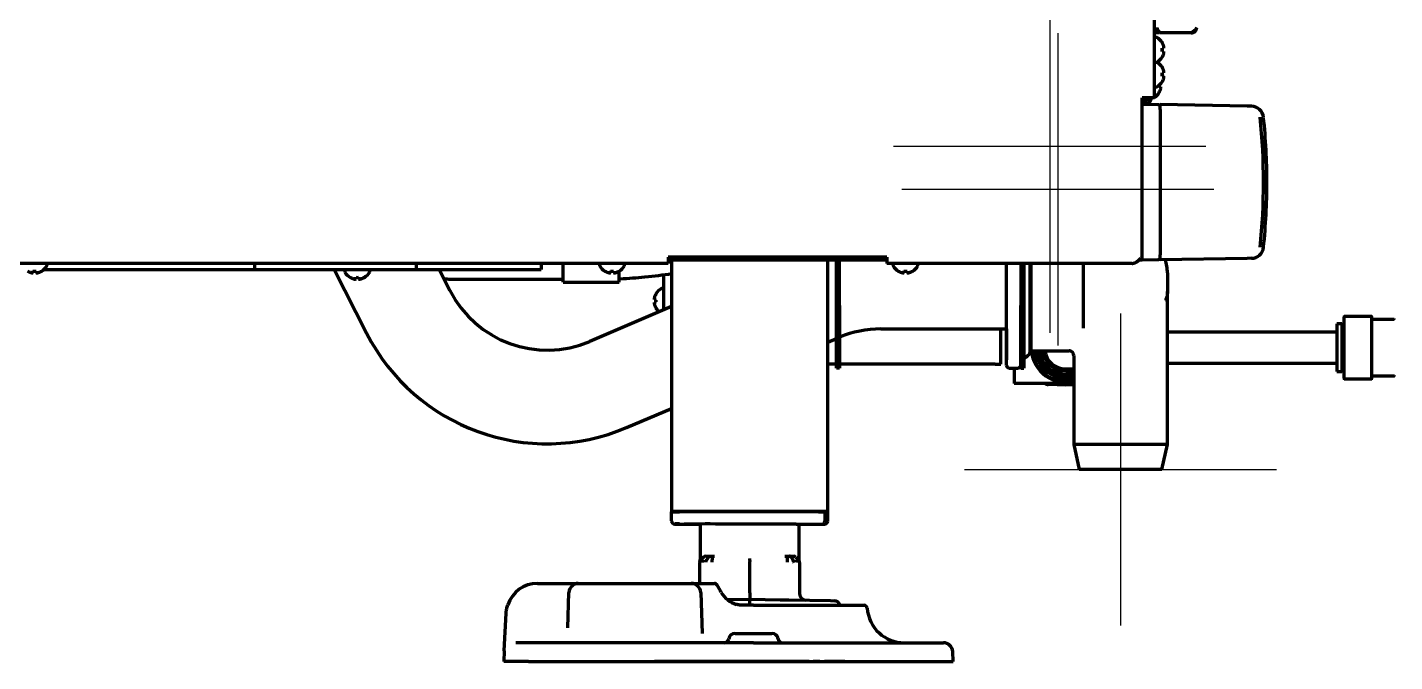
# Model space of a CAD drawing. Header units: inches. Extents: x -2983 to 7024, y 422 to 5529.
# Drawn here: x 1603.9 to 2041.9, y 2093.3 to 2296.5 of the extents above; entities that cross this region are included whole.
import ezdxf

# ---------------------------------------------------------------- set-up
doc = ezdxf.new("R2010")
doc.units = ezdxf.units.IN
doc.layers.add('GEOM', color=7, linetype='Continuous')

# ---------------------------------------------------------------- blocks, each defined once
blk = doc.blocks.new('A$C0B5A562A')
at = {"color": 6}
for p, q in [((0, 50), (0, -50)), ((-50, 0), (50, 0))]:
    blk.add_line(p, q, dxfattribs=at)
blk = doc.blocks.new('A$C29D5572B')
at = {"color": 1}
for p, q in [((0, 50), (0, -50)), ((-50, 0), (50, 0))]:
    blk.add_line(p, q, dxfattribs=at)
blk = doc.blocks.new('A$C0F8E2EAE')
blk.add_blockref('A$C29D5572B', (0, 0))
blk = doc.blocks.new('A$C76516A4E')
at = {"color": 3}
for p, q in [((0, 50), (0, -50)), ((-50, 0), (50, 0))]:
    blk.add_line(p, q, dxfattribs=at)

msp = doc.modelspace()

# ---------------------------------------------------------------- linework, layer by layer
at = {"linetype": 'Continuous', "lineweight": 70}
for p, q in [((1965, 2273.89), (1965, 3925.39)), ((1965.5, 2295.49), (1965.64, 2295.49)), ((1965.5, 2295.49), (1965.5, 2294.69)), ((1965.6, 2293.29), (1965.4, 2293.29)), ((1966.5, 2294.69), (1965.5, 2294.69)), ((1976.7, 2294.69), (1966.8, 2294.69)), ((1967.45, 2291.59), (1967.48, 2291.59)), ((1967.48, 2286.99), (1967.45, 2286.99)), ((1965.4, 2285.29), (1965.6, 2285.29)), ((1965.8, 2285.34), (1965.79, 2285.34)), ((1967.45, 2283.69), (1967.48, 2283.69)), ((1967.48, 2279.09), (1967.45, 2279.09)), ((1961, 2222.89), (1961, 2273.89)), ((1963, 2273.89), (1961, 2273.89)), ((1961.39, 2273.89), (1961.39, 2272.89)), ((1962.2, 2272.91), (1962.2, 2273.89)), ((1965, 2273.89), (1963, 2273.89)), ((1965.4, 2277.39), (1965.6, 2277.39)), ((1966.48, 2275.59), (1966.45, 2275.59)), ((1961.5, 2271.89), (1961, 2271.89)), ((1966.26, 2271.68), (1961, 2271.77)), ((1961.5, 2272.89), (1962, 2272.89)), ((1961.5, 2271.89), (1961.5, 2272.89)), ((1961.5, 2271.89), (1962, 2271.89)), ((1962, 2271.89), (1962, 2272.89)), ((1966.75, 2271.39), (1966.7, 2271.39)), ((1966.75, 2270.17), (1966.75, 2271.77)), ((1994.66, 2271.28), (1966.75, 2271.77)), ((1966.75, 2270.17), (1966.75, 2223.62)), ((1996.01, 2271.26), (1994.66, 2271.28)), ((1809.2, 2220.89), (1230, 2220.89)), ((1676.66, 2220.89), (1676.66, 2218.89)), ((1728.5, 2220.89), (1728.5, 2218.89)), ((1768.5, 2220.89), (1768.5, 2218.89)), ((1775.5, 2216.89), (1775.5, 2220.89)), ((1879.2, 2222.89), (1809.2, 2222.89)), ((1809.2, 2222.89), (1809.2, 2220.89)), ((1879.2, 2221.89), (1809.2, 2221.89)), ((1810.3, 2221.89), (1810.3, 2141.39)), ((1860.3, 2141.39), (1860.3, 2221.89)), ((1863.11, 2207.39), (1863.11, 2221.89)), ((1864.11, 2207.39), (1864.11, 2221.89)), ((1879.2, 2222.89), (1879.2, 2220.89)), ((1957.8, 2220.89), (1879.2, 2220.89)), ((1917.61, 2188.14), (1917.61, 2220.89)), ((1922.11, 2220.89), (1922.11, 2207.39)), ((1923.11, 2220.89), (1923.11, 2207.39)), ((1925.11, 2192.42), (1925.11, 2220.89)), ((1925.36, 2220.89), (1925.36, 2192.64)), ((1942.11, 2220.89), (1942.11, 2200.12)), ((1961, 2221.89), (1959.89, 2221.89)), ((1961, 2221.89), (1961, 2222.88)), ((1961, 2222.02), (1961, 2222.72)), ((1961, 2222.02), (1966.26, 2222.11)), ((1966.7, 2222.39), (1966.75, 2222.39)), ((1966.75, 2222.02), (1966.75, 2223.62)), ((1994.66, 2222.5), (1966.75, 2222.02)), ((1996.01, 2222.53), (1994.66, 2222.5)), ((1603.9, 2218.41), (1603.9, 2218.45)), ((1608.5, 2218.45), (1608.5, 2218.41)), ((1609.15, 2218.89), (1668.66, 2218.89)), ((1610.2, 2220.29), (1610.2, 2220.49)), ((1668.66, 2218.89), (1676.66, 2218.89)), ((1676.66, 2218.89), (1679.66, 2218.89)), ((1679.66, 2218.89), (1725.5, 2218.89)), ((1702.15, 2218.89), (1712.55, 2198.55)), ((1705.58, 2218.49), (1705.58, 2218.29)), ((1707.28, 2216.41), (1707.28, 2216.45)), ((1711.88, 2216.45), (1711.88, 2216.41)), ((1713.58, 2218.29), (1713.58, 2218.49)), ((1725.5, 2218.89), (1728.5, 2218.89)), ((1728.5, 2218.89), (1736.5, 2218.89)), ((1739.26, 2212.2), (1735.85, 2218.89)), ((1736.5, 2218.89), (1765.5, 2218.89)), ((1765.5, 2218.89), (1768.5, 2218.89)), ((1775.5, 2214.89), (1775.5, 2216.89)), ((1787.2, 2220.49), (1787.2, 2220.29)), ((1788.9, 2218.41), (1788.9, 2218.45)), ((1793.5, 2216.89), (1793.5, 2218.45)), ((1793.5, 2218.45), (1793.5, 2218.41)), ((1793.5, 2214.89), (1793.5, 2216.89)), ((1795.2, 2220.29), (1795.2, 2220.49)), ((1807.75, 2205.96), (1807.75, 2217.35)), ((1881.2, 2220.49), (1881.2, 2220.29)), ((1882.9, 2218.41), (1882.9, 2218.45)), ((1887.5, 2218.45), (1887.5, 2218.41)), ((1889.2, 2220.29), (1889.2, 2220.49)), ((1969.11, 2217.89), (1969.11, 2211.89)), ((1739.5, 2215.89), (1775.5, 2215.89)), ((1775.5, 2214.89), (1793.5, 2214.89)), ((1807.35, 2212.84), (1807.15, 2212.84)), ((1805.27, 2211.14), (1805.31, 2211.14)), ((1969.11, 2162.89), (1969.11, 2211.87)), ((1810.3, 2207.05), (1784.12, 2195.92)), ((1805.31, 2206.54), (1805.27, 2206.54)), ((1863.11, 2187.39), (1863.11, 2207.39)), ((1864.11, 2207.39), (1864.11, 2187.39)), ((1922.11, 2187.39), (1922.11, 2207.39)), ((1923.11, 2207.39), (1923.11, 2187.39)), ((2025.65, 2203.69), (2025.65, 2184.09)), ((2034.45, 2203.89), (2025.85, 2203.89)), ((2034.65, 2184.09), (2034.65, 2203.69)), ((1877.29, 2199.89), (1917.61, 2199.89)), ((1915.75, 2188.59), (1915.75, 2199.89)), ((1917.55, 2199.89), (1917.55, 2197.44)), ((2023.35, 2198.89), (1969.11, 2198.89)), ((2023.35, 2201.49), (2023.35, 2186.3)), ((2024.95, 2201.49), (2023.35, 2201.49)), ((2024.95, 2201.49), (2024.95, 2186.3)), ((2025.45, 2199.72), (2024.95, 2199.72)), ((2025.45, 2185.94), (2025.45, 2201.84)), ((2025.65, 2201.84), (2025.45, 2201.84)), ((2041.75, 2202.89), (2035.15, 2202.89)), ((1860.3, 2195.7), (1863.11, 2196.89)), ((1917.55, 2197.44), (1917.55, 2189.99)), ((1925.11, 2192.58), (1925.36, 2192.64)), ((1925.36, 2192.89), (1937.61, 2192.89)), ((1926.8, 2192.89), (1926.8, 2192.23)), ((1939.11, 2191.39), (1939.11, 2162.89)), ((1863.11, 2188.59), (1860.3, 2188.59)), ((1864.11, 2187.39), (1863.11, 2187.39)), ((1913.95, 2188.59), (1864.11, 2188.59)), ((1913.95, 2188.59), (1915.75, 2188.59)), ((1917.55, 2189.99), (1917.61, 2189.99)), ((1918.36, 2187.39), (1921.36, 2187.39)), ((1920.05, 2187.39), (1920.05, 2182.39)), ((1922.11, 2187.39), (1923.11, 2187.39)), ((1930.23, 2186.28), (1933.12, 2184.62)), ((1936.55, 2187.09), (1939.11, 2187.09)), ((1969.11, 2188.89), (2023.35, 2188.89)), ((2023.35, 2186.3), (2023.35, 2186.29)), ((2023.35, 2186.29), (2024.95, 2186.29)), ((2024.95, 2188.07), (2025.45, 2188.07)), ((2024.95, 2186.3), (2024.95, 2186.29)), ((2025.45, 2185.94), (2025.65, 2185.94)), ((1935.55, 2182.39), (1920.05, 2182.39)), ((1936.55, 2181.89), (1930.96, 2182.09)), ((1934.55, 2182.39), (1934.55, 2182.19)), ((1935.55, 2182.19), (1934.55, 2182.19)), ((1935.55, 2182.39), (1935.55, 2182.19)), ((1937.55, 2182.39), (1935.55, 2182.39)), ((1937.55, 2182.19), (1935.55, 2182.19)), ((1936.55, 2181.89), (1936.55, 2182.19)), ((1939.11, 2181.98), (1936.55, 2181.89)), ((1937.55, 2182.19), (1937.55, 2182.39)), ((1939.11, 2182.39), (1937.55, 2182.39)), ((1938.55, 2182.19), (1937.55, 2182.19)), ((1938.55, 2182.39), (1938.55, 2182.19)), ((2025.85, 2183.89), (2034.45, 2183.89)), ((2035.15, 2184.89), (2041.75, 2184.89)), ((1795.85, 2168.31), (1810.3, 2174.45)), ((1939.11, 2162.89), (1940.86, 2154.89)), ((1969.11, 2162.89), (1939.11, 2162.89)), ((1967.36, 2154.89), (1969.11, 2162.89)), ((1967.36, 2154.89), (1940.86, 2154.89)), ((1812.1, 2141.39), (1810.3, 2141.39)), ((1810.3, 2141.34), (1812.8, 2141.34)), ((1810.3, 2138.49), (1810.3, 2141.34)), ((1810.3, 2138.49), (1810.3, 2138.35)), ((1811.4, 2141.34), (1811.55, 2141.39)), ((1858.5, 2141.39), (1812.1, 2141.39)), ((1857.35, 2141.34), (1812.8, 2141.34)), ((1817.52, 2141.39), (1817.37, 2141.34)), ((1833.07, 2141.39), (1832.92, 2141.34)), ((1847.92, 2141.39), (1847.77, 2141.34)), ((1856.58, 2141.39), (1856.69, 2141.34)), ((1856.58, 2141.39), (1856.69, 2141.34)), ((1857.35, 2141.34), (1859.12, 2141.34)), ((1858.2, 2141.34), (1858.05, 2141.39)), ((1860.3, 2141.39), (1858.5, 2141.39)), ((1859.2, 2141.34), (1859.05, 2141.39)), ((1859.34, 2141.34), (1859.12, 2141.34)), ((1859.34, 2141.34), (1859.34, 2138.34)), ((1859.34, 2141.34), (1859.34, 2138.34)), ((1859.34, 2141.34), (1859.57, 2141.34)), ((1860.3, 2141.34), (1859.57, 2141.34)), ((1860.3, 2138.35), (1860.3, 2141.34)), ((1811.73, 2137.34), (1811.96, 2137.34)), ((1811.73, 2137.34), (1811.96, 2137.34)), ((1811.97, 2137.34), (1819.43, 2137.34)), ((1811.97, 2137.34), (1819.43, 2137.34)), ((1819.43, 2137.43), (1819.43, 2125.65)), ((1850.15, 2137.34), (1858.64, 2137.34)), ((1850.15, 2137.34), (1858.64, 2137.34)), ((1851.18, 2125.65), (1851.18, 2137.34)), ((1858.64, 2137.34), (1858.87, 2137.34)), ((1858.64, 2137.34), (1858.86, 2137.34)), ((1819.3, 2118.39), (1819.3, 2125.15)), ((1820.51, 2126.8), (1819.59, 2125.85)), ((1821.21, 2127.1), (1821.52, 2127.1)), ((1822.06, 2126.82), (1821.41, 2125.88)), ((1821.52, 2127.1), (1822.55, 2127.12)), ((1823.28, 2126.84), (1823.28, 2125.9)), ((1823.29, 2127.13), (1824.05, 2127.15)), ((1835.3, 2115.34), (1835.3, 2125.4)), ((1846.55, 2127.15), (1847.31, 2127.13)), ((1847.32, 2126.84), (1847.32, 2125.9)), ((1848.05, 2127.12), (1849.08, 2127.1)), ((1848.54, 2126.82), (1849.19, 2125.88)), ((1849.08, 2127.1), (1849.39, 2127.1)), ((1849.19, 2125.88), (1849.19, 2125.88)), ((1850.09, 2126.8), (1851.01, 2125.85)), ((1851.3, 2125.15), (1851.3, 2115.03)), ((1767.3, 2118.39), (1772.18, 2118.39)), ((1772.18, 2118.39), (1780.4, 2118.39)), ((1780.4, 2118.39), (1785.89, 2118.39)), ((1785.89, 2118.39), (1811.11, 2118.39)), ((1811.11, 2118.39), (1816.6, 2118.39)), ((1816.6, 2118.39), (1822.6, 2118.39)), ((1822.6, 2118.39), (1824, 2118.39)), ((1825.93, 2115.98), (1824.87, 2117.88)), ((1826.21, 2115.49), (1825.93, 2115.98)), ((1777, 2104.13), (1777.4, 2115.5)), ((1819.6, 2115.5), (1820.06, 2102.38)), ((1828.11, 2113.22), (1835.2, 2113.34)), ((1836.5, 2111.39), (1833.19, 2111.39)), ((1835.2, 2113.34), (1835.3, 2113.34)), ((1835.3, 2113.34), (1835.41, 2113.34)), ((1835.41, 2113.34), (1845.1, 2113.17)), ((1836.5, 2111.39), (1871.92, 2111.39)), ((1845.1, 2113.17), (1847.86, 2113.12)), ((1847.86, 2113.12), (1861.15, 2112.89)), ((1861.15, 2112.89), (1862.32, 2112.87)), ((1756.68, 2096.77), (1757.31, 2108.92)), ((1764.66, 2099.39), (1760.33, 2099.39)), ((1836.5, 2099.39), (1764.66, 2099.39)), ((1830.6, 2102.39), (1842.41, 2102.39)), ((1836.5, 2099.39), (1897.34, 2099.39)), ((1756.68, 2096.77), (1756.5, 2093.39)), ((1900.5, 2093.39), (1900.34, 2096.55)), ((1764.49, 2093.39), (1756.5, 2093.39)), ((1764.49, 2093.39), (1836.5, 2093.39)), ((1854.33, 2093.34), (1804.8, 2093.34)), ((1836.5, 2093.39), (1900.5, 2093.39)), ((1857.78, 2093.34), (1855.68, 2093.34)), ((1865.8, 2093.34), (1859.22, 2093.34))]:
    msp.add_line(p, q, dxfattribs=at)
for centre, radius, start, end in [((1965.4, 2292.89), 0.4, 90, 180), ((1965.6, 2292.89), 0.4, 59.6988, 90), ((1963.38, 2289.09), 4.8, 31.5837, 59.6988), ((1963.38, 2289.49), 4.8, 300.3012, 328.4186), ((1963.7, 2289.29), 3.78, 0.0035, 7.6041), ((1963.7, 2289.29), 3.78, 352.3959, 359.9965), ((1965.4, 2285.69), 0.4, 180, 270), ((1965.4, 2284.99), 0.4, 118.9561, 180), ((1965.6, 2285.69), 0.4, 270, 300.3012), ((1963.38, 2281.19), 4.8, 31.5837, 59.6988), ((1965.4, 2277.79), 0.4, 180, 270), ((1963.38, 2281.59), 4.8, 300.3012, 328.4186), ((1962.7, 2277.89), 3.78, 352.3959, 359.9965), ((1963.7, 2281.39), 3.78, 0.0035, 7.6041), ((1963.7, 2281.39), 3.78, 352.3959, 359.9965), ((1962, 2273.89), 1, 270, 0), ((1962, 2273.89), 2, 270, 0), ((1962.38, 2278.09), 4.8, 303.0822, 328.4186), ((1965.6, 2277.79), 0.4, 270, 300.3012), ((1966.25, 2271.18), 0.5, 0, 89), ((1995.94, 2267.26), 4, 5.987, 89), ((1801.75, 2246.89), 199.25, 0, 5.987), ((1801.75, 2246.89), 199.25, 354.013, 0), ((1995.94, 2226.53), 4, 271, 354.013), ((1609.8, 2220.49), 0.4, 0, 90), ((1787.6, 2220.49), 0.4, 90, 180), ((1794.8, 2220.49), 0.4, 0, 90), ((1881.6, 2220.49), 0.4, 90, 180), ((1888.8, 2220.49), 0.4, 0, 90), ((1966.25, 2222.61), 0.5, 271, 0), ((1955.11, 2217.89), 14, 0, 17.2659), ((1606.2, 2222.19), 3.78, 262.3959, 269.9965), ((1606.2, 2222.19), 3.78, 270.0035, 277.6041), ((1606, 2222.51), 4.8, 301.5837, 329.6988), ((1609.8, 2220.29), 0.4, 329.6988, 0), ((1705.98, 2218.49), 0.4, 90, 180), ((1705.98, 2218.29), 0.4, 180, 210.3012), ((1709.78, 2220.51), 4.8, 210.3012, 238.4186), ((1709.58, 2220.19), 3.78, 262.3959, 269.9965), ((1709.58, 2220.19), 3.78, 270.0035, 277.6041), ((1709.38, 2220.51), 4.8, 301.5837, 329.6988), ((1713.18, 2218.49), 0.4, 0, 90), ((1713.18, 2218.29), 0.4, 329.6988, 0), ((1787.6, 2220.29), 0.4, 180, 210.3012), ((1791.4, 2222.51), 4.8, 210.3012, 238.4186), ((1791.2, 2222.19), 3.78, 262.3959, 269.9965), ((1791.2, 2222.19), 3.78, 270.0035, 277.6041), ((1791, 2222.51), 4.8, 301.5837, 329.6988), ((1794.8, 2220.29), 0.4, 329.6988, 0), ((1881.6, 2220.29), 0.4, 180, 210.3012), ((1885.4, 2222.51), 4.8, 210.3012, 238.4186), ((1885.2, 2222.19), 3.78, 262.3959, 269.9965), ((1885.2, 2222.19), 3.78, 270.0035, 277.6041), ((1885, 2222.51), 4.8, 301.5837, 329.6988), ((1888.8, 2220.29), 0.4, 329.6988, 0), ((1770.43, 2228.13), 35, 207.0721, 293.0255), ((1809.37, 2208.64), 4.8, 120.3012, 148.4186), ((1807.15, 2212.44), 0.4, 90, 120.3012), ((1807.35, 2212.44), 0.4, 0, 90), ((1809.05, 2208.84), 3.78, 172.3959, 179.9965), ((1809.05, 2208.84), 3.78, 180.0035, 187.6041), ((1809.37, 2209.04), 4.8, 211.5837, 230.2983), ((2025.85, 2203.69), 0.2, 90, 180), ((2034.45, 2203.69), 0.2, 0, 90), ((2035.15, 2203.39), 0.5, 180, 270), ((1877.29, 2164.89), 35, 90, 112.1286), ((2041.75, 2202.69), 0.2, 34.8499, 90), ((1770.43, 2228.13), 65, 207.0721, 293.0255), ((1929.42, 2185.15), 8, 126.1436, 142.0487), ((1924.11, 2192.42), 1, 306.1436, 0), ((1936.55, 2193.89), 11.05, 185.1919, 283.3931), ((1936.55, 2193.89), 10.8, 185.3122, 205.4744), ((1936.55, 2193.89), 9.89, 189.6926, 230.3074), ((1936.55, 2193.89), 9.65, 185.9512, 285.3788), ((1936.55, 2193.89), 9.4, 186.1087, 285.8006), ((1936.55, 2193.89), 8.55, 186.7219, 287.4206), ((1936.55, 2193.89), 7.55, 187.6106, 270), ((1936.55, 2193.89), 6.8, 188.4544, 270), ((1937.61, 2191.39), 1.5, 359.9468, 90.6469), ((1918.36, 2188.14), 0.75, 180, 270), ((1921.36, 2188.14), 0.75, 270, 0), ((1936.55, 2193.89), 10.8, 205.4744, 214.5256), ((1936.55, 2193.89), 10.8, 214.5256, 265.4744), ((1936.55, 2193.89), 7.55, 270, 289.8225), ((1931.05, 2184.59), 2.5, 241.3332, 268), ((1936.55, 2193.89), 9.89, 249.6926, 284.9996), ((1936.55, 2193.89), 10.8, 265.4744, 274.5256), ((1936.55, 2193.89), 10.8, 274.5256, 283.7123), ((2025.85, 2184.09), 0.2, 180, 270), ((2034.45, 2184.09), 0.2, 270, 0), ((2035.15, 2184.39), 0.5, 90, 180), ((2041.75, 2185.09), 0.2, 270, 325.1501), ((1820.3, 2125.15), 1, 135.5, 180), ((1817.43, 2126.01), 2, 344.3099, 0.04), ((1821.23, 2126.1), 1, 91, 135.5), ((1850.3, 2125.15), 1, 0, 44.5), ((1767.3, 2108.39), 10, 90, 161.5533), ((1780.4, 2115.39), 3, 90, 178), ((1816.6, 2115.39), 3, 2, 90), ((1824, 2117.39), 1, 29.22, 90), ((1833.19, 2119.39), 8, 209.22, 254.6843), ((1853.3, 2115.03), 2, 180, 269), ((1862.29, 2110.87), 2, 15.1105, 89), ((1871.92, 2110.39), 1, 4.4117, 90), ((1884.88, 2111.39), 12, 184.4117, 270), ((1827.13, 2100.89), 1.5, 270, 351.7868), ((1830.6, 2100.39), 2, 90, 171.7868), ((1842.41, 2100.39), 2, 8.2132, 90), ((1845.87, 2100.89), 1.5, 188.2132, 270), ((1897.34, 2096.39), 3, 3, 90), ((1804.8, 2093.84), 0.5, 244.1573, 270), ((1865.8, 2093.84), 0.5, 270, 295.8427)]:
    msp.add_arc(centre, radius, start, end, dxfattribs=at)
for centre, major_axis, ratio, start_param, end_param in [((1802.17, 2246.89), (0, -197.77), 0.999848, 1.465422, 1.67617), ((1811.3, 2138.35), (1, 0), 0.999995, 3.141593, 4.709304), ((1858.64, 2138.34), (0, 1), 0.707107, 3.141593, 4.712389), ((1858.64, 2138.34), (0, 1), 0.707107, 3.141593, 4.712389), ((1859.3, 2138.35), (1, 0), 0.999995, 4.715474, 6.283185), ((1812.8, 2137.34), (-1.5, 0), 0.003085, 0.00001, 0.785408), ((1812.8, 2137.48), (-1.5, 0), 0.003085, 4.712399, 5.977528), ((1835.3, 2137.34), (-21, 0.06), 0.003085, 3.927, 6.996876), ((1857.8, 2137.34), (1.5, 0), 0.003085, 5.497778, 6.283176), ((1820.89, 2125.16), (0.01, -1), 0.707088, 3.925849, 4.70425), ((1847.29, 2126.13), (-0.017, -1), 0.01745, 2.356346, 3.141594), ((1848.68, 2125.18), (-0.017, -1), 0.707053, 1.583129, 2.362365), ((1849.37, 2126.1), (0, 1), 1, 5.48906, 6.265732), ((1849.71, 2125.16), (-0.01, -1), 0.707088, 1.578072, 2.357338)]:
    msp.add_ellipse(centre, major_axis=major_axis, ratio=ratio, start_param=start_param, end_param=end_param, dxfattribs=at)
for points, knots in [([(1966.8, 2294.69), (1966.68, 2294.77), (1966.56, 2294.84), (1966.33, 2294.99), (1966.22, 2295.07), (1966, 2295.22), (1965.9, 2295.29), (1965.7, 2295.44), (1965.61, 2295.52), (1965.44, 2295.67), (1965.37, 2295.74), (1965.24, 2295.89), (1965.18, 2295.97), (1965.09, 2296.12), (1965.06, 2296.19), (1965.01, 2296.34), (1965, 2296.42), (1965, 2296.49)], [0, 0, 0, 0, 0.125, 0.125, 0.25, 0.25, 0.375, 0.375, 0.5, 0.5, 0.625, 0.625, 0.75, 0.75, 0.875, 0.875, 1, 1, 1, 1]), ([(1967.45, 2289.79), (1967.57, 2289.79), (1967.68, 2289.79), (1967.82, 2289.79), (1967.86, 2289.79), (1967.93, 2289.79), (1967.97, 2289.79), (1968, 2289.79)], [0, 0, 0, 0, 0.5, 0.5, 0.75, 0.75, 1, 1, 1, 1]), ([(1967.45, 2286.99), (1967.57, 2287.19), (1967.68, 2287.4), (1967.82, 2287.73), (1967.86, 2287.84), (1967.93, 2288.06), (1967.97, 2288.18), (1968, 2288.29)], [0, 0, 0, 0, 0.5, 0.5, 0.75, 0.75, 1, 1, 1, 1]), ([(1967.45, 2281.89), (1967.57, 2281.89), (1967.68, 2281.89), (1967.82, 2281.89), (1967.86, 2281.89), (1967.93, 2281.89), (1967.97, 2281.89), (1968, 2281.89)], [0, 0, 0, 0, 0.5, 0.5, 0.75, 0.75, 1, 1, 1, 1]), ([(1967.45, 2279.09), (1967.57, 2279.29), (1967.68, 2279.5), (1967.82, 2279.83), (1967.86, 2279.94), (1967.93, 2280.16), (1967.97, 2280.28), (1968, 2280.39)], [0, 0, 0, 0, 0.5, 0.5, 0.75, 0.75, 1, 1, 1, 1]), ([(1966.45, 2275.59), (1966.57, 2275.79), (1966.68, 2276), (1966.82, 2276.33), (1966.86, 2276.44), (1966.93, 2276.66), (1966.97, 2276.78), (1967, 2276.89)], [0, 0, 0, 0, 0.5, 0.5, 0.75, 0.75, 1, 1, 1, 1]), ([(1961, 2272.16), (1961.04, 2272.12), (1961.21, 2271.96), (1961.38, 2271.89), (1961.5, 2271.89)], [0, 0, 0, 0, 0.249144, 1, 1, 1, 1]), ([(1603.9, 2218.45), (1604.1, 2218.32), (1604.31, 2218.21), (1604.64, 2218.08), (1604.75, 2218.03), (1604.97, 2217.96), (1605.09, 2217.93), (1605.2, 2217.9)], [0, 0, 0, 0, 0.5, 0.5, 0.75, 0.75, 1, 1, 1, 1]), ([(1606.7, 2218.45), (1606.7, 2218.32), (1606.7, 2218.21), (1606.7, 2218.08), (1606.7, 2218.03), (1606.7, 2217.96), (1606.7, 2217.93), (1606.7, 2217.9)], [0, 0, 0, 0, 0.5, 0.5, 0.75, 0.75, 1, 1, 1, 1]), ([(1707.28, 2216.45), (1707.48, 2216.32), (1707.69, 2216.21), (1708.02, 2216.08), (1708.13, 2216.03), (1708.35, 2215.96), (1708.47, 2215.93), (1708.58, 2215.9)], [0, 0, 0, 0, 0.5, 0.5, 0.75, 0.75, 1, 1, 1, 1]), ([(1710.08, 2216.45), (1710.08, 2216.32), (1710.08, 2216.21), (1710.08, 2216.08), (1710.08, 2216.03), (1710.08, 2215.96), (1710.08, 2215.93), (1710.08, 2215.9)], [0, 0, 0, 0, 0.5, 0.5, 0.75, 0.75, 1, 1, 1, 1]), ([(1788.9, 2218.45), (1789.1, 2218.32), (1789.31, 2218.21), (1789.64, 2218.08), (1789.75, 2218.03), (1789.97, 2217.96), (1790.09, 2217.93), (1790.2, 2217.9)], [0, 0, 0, 0, 0.5, 0.5, 0.75, 0.75, 1, 1, 1, 1]), ([(1791.7, 2218.45), (1791.7, 2218.32), (1791.7, 2218.21), (1791.7, 2218.08), (1791.7, 2218.03), (1791.7, 2217.96), (1791.7, 2217.93), (1791.7, 2217.9)], [0, 0, 0, 0, 0.5, 0.5, 0.75, 0.75, 1, 1, 1, 1]), ([(1793.9, 2216), (1796.53, 2216.11), (1802.03, 2216.48), (1807.47, 2217.21), (1810.31, 2217.65)], [0, 0, 0, 0, 0.476232, 1, 1, 1, 1]), ([(1882.9, 2218.45), (1883.1, 2218.32), (1883.31, 2218.21), (1883.64, 2218.08), (1883.75, 2218.03), (1883.97, 2217.96), (1884.09, 2217.93), (1884.2, 2217.9)], [0, 0, 0, 0, 0.5, 0.5, 0.75, 0.75, 1, 1, 1, 1]), ([(1885.7, 2218.45), (1885.7, 2218.32), (1885.7, 2218.21), (1885.7, 2218.08), (1885.7, 2218.03), (1885.7, 2217.96), (1885.7, 2217.93), (1885.7, 2217.9)], [0, 0, 0, 0, 0.5, 0.5, 0.75, 0.75, 1, 1, 1, 1]), ([(1805.31, 2211.14), (1805.18, 2210.94), (1805.07, 2210.73), (1804.94, 2210.4), (1804.89, 2210.29), (1804.82, 2210.07), (1804.78, 2209.96), (1804.75, 2209.84)], [0, 0, 0, 0, 0.5, 0.5, 0.75, 0.75, 1, 1, 1, 1]), ([(1805.31, 2208.34), (1805.18, 2208.34), (1805.07, 2208.34), (1804.94, 2208.34), (1804.89, 2208.34), (1804.82, 2208.34), (1804.78, 2208.34), (1804.75, 2208.34)], [0, 0, 0, 0, 0.5, 0.5, 0.75, 0.75, 1, 1, 1, 1]), ([(1969.11, 2211.89), (1969.11, 2211.88), (1969.11, 2211.87), (1969.11, 2211.84), (1969.11, 2211.82), (1969.11, 2211.8), (1969.11, 2211.78), (1969.11, 2211.76), (1969.11, 2211.74), (1969.11, 2211.73), (1969.11, 2211.71), (1969.11, 2211.69), (1969.11, 2211.67), (1969.11, 2211.64), (1969.11, 2211.62), (1969.11, 2211.59), (1969.11, 2211.54), (1969.1, 2211.47), (1969.1, 2211.38), (1969.1, 2211.29), (1969.09, 2211.2), (1969.09, 2211.11), (1969.08, 2211.02), (1969.07, 2210.93), (1969.06, 2210.84), (1969.06, 2210.75), (1969.03, 2210.58), (1969, 2210.34), (1968.93, 2210.03), (1968.84, 2209.72), (1968.73, 2209.43), (1968.62, 2209.22), (1968.56, 2209.1), (1968.55, 2209.08)], [0, 0, 0, 0, 0.006414, 0.012873, 0.019375, 0.025923, 0.032516, 0.036173, 0.040345, 0.045031, 0.050233, 0.05595, 0.062183, 0.068931, 0.076195, 0.083976, 0.092272, 0.118772, 0.145593, 0.172739, 0.200216, 0.228029, 0.256183, 0.284682, 0.313532, 0.342737, 0.3723, 0.483858, 0.599012, 0.717927, 0.840752, 0.967623, 1, 1, 1, 1]), ([(1969.11, 2211.89), (1969.11, 2211.87), (1969.11, 2211.84), (1969.11, 2211.78), (1969.11, 2211.73), (1969.11, 2211.69), (1969.11, 2211.64), (1969.11, 2211.59), (1969.11, 2211.55), (1969.1, 2211.5), (1969.1, 2211.46), (1969.1, 2211.4), (1969.1, 2211.35), (1969.09, 2211.29), (1969.09, 2211.23), (1969.08, 2211.16), (1969.08, 2211.09), (1969.07, 2211.02), (1969.06, 2210.95), (1969.06, 2210.88), (1969.04, 2210.76), (1969.01, 2210.6), (1968.97, 2210.41), (1968.92, 2210.22), (1968.86, 2210.03), (1968.79, 2209.85), (1968.7, 2209.67), (1968.62, 2209.53), (1968.57, 2209.45), (1968.56, 2209.42)], [0, 0, 0, 0, 0.01648, 0.032649, 0.048489, 0.064002, 0.079189, 0.094051, 0.108025, 0.123301, 0.139876, 0.157749, 0.176917, 0.19738, 0.219135, 0.242181, 0.266517, 0.292141, 0.319052, 0.347249, 0.376731, 0.453662, 0.532706, 0.613877, 0.697185, 0.782642, 0.870257, 0.960037, 1, 1, 1, 1]), ([(1926.8, 2189.25), (1926.8, 2189.74), (1926.8, 2190.23), (1926.8, 2191.22), (1926.8, 2191.72), (1926.8, 2192.23)], [0, 0, 0, 0, 0.5, 0.5, 1, 1, 1, 1]), ([(1930.23, 2186.28), (1929.8, 2186.53), (1929.36, 2186.78), (1928.5, 2187.28), (1928.08, 2187.53), (1927.65, 2187.77)], [0, 0, 0, 0, 0.5, 0.5, 1, 1, 1, 1]), ([(1935.7, 2183.13), (1935.27, 2183.37), (1934.85, 2183.62), (1933.99, 2184.11), (1933.55, 2184.36), (1933.12, 2184.62)], [0, 0, 0, 0, 0.5, 0.5, 1, 1, 1, 1]), ([(1939.1, 2184.11), (1938.96, 2184.03), (1938.82, 2183.95), (1938.25, 2183.62), (1937.83, 2183.37), (1937.4, 2183.13)], [0, 0, 0, 0, 0.244909, 0.244909, 1, 1, 1, 1]), ([(1820.38, 2125.87), (1820.38, 2125.86), (1820.37, 2125.84), (1820.35, 2125.82), (1820.35, 2125.81), (1820.32, 2125.77), (1820.31, 2125.74), (1820.27, 2125.66), (1820.25, 2125.6), (1820.22, 2125.51), (1820.22, 2125.48), (1820.2, 2125.42), (1820.2, 2125.39), (1820.19, 2125.32), (1820.19, 2125.28), (1820.18, 2125.24), (1820.18, 2125.23), (1820.18, 2125.22), (1820.18, 2125.2), (1820.18, 2125.18), (1820.18, 2125.16)], [0, 0, 0, 0, 0.0625, 0.0625, 0.125, 0.125, 0.25, 0.25, 0.5, 0.5, 0.625, 0.625, 0.75, 0.75, 0.875, 0.90625, 0.921875, 0.921875, 0.9375, 1, 1, 1, 1]), ([(1821.41, 2125.88), (1821.4, 2125.86), (1821.38, 2125.82), (1821.35, 2125.78), (1821.35, 2125.77), (1821.35, 2125.77), (1821.34, 2125.76), (1821.34, 2125.76), (1821.34, 2125.75), (1821.33, 2125.74), (1821.3, 2125.67), (1821.28, 2125.61), (1821.25, 2125.49), (1821.23, 2125.43), (1821.22, 2125.31), (1821.21, 2125.24), (1821.22, 2125.18)], [0, 0, 0, 0, 0.125, 0.1875, 0.195313, 0.195313, 0.203125, 0.203125, 0.21875, 0.25, 0.25, 0.5, 0.5, 0.75, 0.75, 1, 1, 1, 1]), ([(1822.06, 2126.82), (1822.1, 2126.87), (1822.13, 2126.91), (1822.19, 2126.97), (1822.21, 2126.98), (1822.24, 2127.01), (1822.25, 2127.01), (1822.27, 2127.03), (1822.28, 2127.03), (1822.33, 2127.07), (1822.37, 2127.08), (1822.43, 2127.1), (1822.44, 2127.11), (1822.46, 2127.11), (1822.46, 2127.11), (1822.47, 2127.11), (1822.48, 2127.11), (1822.48, 2127.11), (1822.51, 2127.12), (1822.53, 2127.12), (1822.55, 2127.12)], [0, 0, 0, 0, 0.25, 0.25, 0.375, 0.375, 0.4375, 0.4375, 0.5, 0.5, 0.75, 0.75, 0.8125, 0.828125, 0.828125, 0.84375, 0.84375, 0.875, 0.875, 1, 1, 1, 1]), ([(1822.55, 2127.12), (1822.6, 2127.12), (1822.66, 2127.12), (1822.74, 2127.12), (1822.77, 2127.12), (1822.81, 2127.12), (1822.83, 2127.12), (1822.86, 2127.12), (1822.88, 2127.13), (1822.95, 2127.13), (1823.02, 2127.13), (1823.12, 2127.13), (1823.15, 2127.13), (1823.22, 2127.13), (1823.25, 2127.13), (1823.29, 2127.13)], [0, 0, 0, 0, 0.25, 0.25, 0.375, 0.375, 0.4375, 0.4375, 0.5, 0.5, 0.75, 0.75, 0.875, 0.875, 1, 1, 1, 1]), ([(1823.28, 2126.84), (1823.28, 2126.89), (1823.28, 2126.97), (1823.28, 2127.03), (1823.28, 2127.08), (1823.28, 2127.1), (1823.29, 2127.12), (1823.29, 2127.12), (1823.29, 2127.12), (1823.29, 2127.13), (1823.29, 2127.13), (1823.29, 2127.13), (1823.29, 2127.13), (1823.29, 2127.13)], [0, 0, 0, 0, 0.25, 0.5, 0.5, 0.75, 0.75, 0.8125, 0.84375, 0.84375, 0.875, 0.875, 1, 1, 1, 1]), ([(1823.29, 2125.19), (1823.29, 2125.26), (1823.29, 2125.32), (1823.28, 2125.45), (1823.28, 2125.51), (1823.28, 2125.6), (1823.28, 2125.64), (1823.28, 2125.68), (1823.28, 2125.69), (1823.28, 2125.69), (1823.28, 2125.69), (1823.28, 2125.7), (1823.28, 2125.7), (1823.28, 2125.72), (1823.28, 2125.74), (1823.28, 2125.8), (1823.28, 2125.85), (1823.28, 2125.9)], [0, 0, 0, 0, 0.25, 0.25, 0.5, 0.5, 0.625, 0.65625, 0.660156, 0.660156, 0.664063, 0.664063, 0.671875, 0.6875, 0.75, 0.75, 1, 1, 1, 1]), ([(1835.3, 2125.69), (1835.3, 2125.78), (1835.3, 2125.87), (1835.3, 2126.02), (1835.3, 2126.09), (1835.3, 2126.18), (1835.3, 2126.21), (1835.3, 2126.23), (1835.3, 2126.24), (1835.3, 2126.25), (1835.3, 2126.25), (1835.3, 2126.26)], [0, 0, 0, 0, 0.5, 0.5, 0.75, 0.875, 0.9375, 0.9375, 0.96875, 0.96875, 1, 1, 1, 1]), ([(1835.3, 2125.69), (1835.3, 2125.69), (1835.3, 2125.69), (1835.3, 2125.66), (1835.3, 2125.62), (1835.3, 2125.55), (1835.3, 2125.47), (1835.3, 2125.43), (1835.3, 2125.4)], [0, 0, 0, 0, 0.000031, 0.000031, 0.250024, 0.500016, 0.750008, 1, 1, 1, 1]), ([(1847.31, 2127.13), (1847.33, 2127.13), (1847.35, 2127.13), (1847.38, 2127.13), (1847.43, 2127.13), (1847.52, 2127.13), (1847.58, 2127.13), (1847.63, 2127.13), (1847.65, 2127.13), (1847.68, 2127.13), (1847.69, 2127.13), (1847.77, 2127.12), (1847.83, 2127.12), (1847.92, 2127.12), (1847.94, 2127.12), (1848, 2127.12), (1848.02, 2127.12), (1848.05, 2127.12)], [0, 0, 0, 0, 0.0625, 0.0625, 0.125, 0.25, 0.375, 0.375, 0.4375, 0.4375, 0.5, 0.5, 0.75, 0.75, 0.875, 0.875, 1, 1, 1, 1]), ([(1847.32, 2125.9), (1847.32, 2125.85), (1847.32, 2125.8), (1847.32, 2125.69), (1847.32, 2125.63), (1847.32, 2125.51), (1847.32, 2125.45), (1847.32, 2125.32), (1847.32, 2125.26), (1847.32, 2125.19)], [0, 0, 0, 0, 0.25, 0.25, 0.5, 0.5, 0.75, 0.75, 1, 1, 1, 1]), ([(1848.54, 2126.82), (1848.51, 2126.87), (1848.47, 2126.91), (1848.42, 2126.96), (1848.41, 2126.97), (1848.39, 2126.98), (1848.38, 2126.99), (1848.35, 2127.01), (1848.33, 2127.03), (1848.27, 2127.07), (1848.23, 2127.09), (1848.17, 2127.1), (1848.16, 2127.11), (1848.14, 2127.11), (1848.14, 2127.11), (1848.13, 2127.11), (1848.13, 2127.11), (1848.12, 2127.11), (1848.09, 2127.12), (1848.07, 2127.12), (1848.05, 2127.12)], [0, 0, 0, 0, 0.25, 0.25, 0.3125, 0.3125, 0.375, 0.375, 0.5, 0.5, 0.75, 0.75, 0.8125, 0.828125, 0.828125, 0.84375, 0.84375, 0.875, 0.875, 1, 1, 1, 1]), ([(1850.22, 2125.86), (1850.22, 2125.86), (1850.22, 2125.86), (1850.24, 2125.84), (1850.27, 2125.79), (1850.31, 2125.71), (1850.34, 2125.63), (1850.37, 2125.54), (1850.39, 2125.45), (1850.41, 2125.35), (1850.42, 2125.26), (1850.42, 2125.19), (1850.42, 2125.16)], [0, 0, 0, 0, 0.00004, 0.00004, 0.125035, 0.25003, 0.375025, 0.50002, 0.625015, 0.75001, 0.875005, 1, 1, 1, 1]), ([(1851.25, 2125.46), (1851.25, 2125.45), (1851.25, 2125.46), (1851.25, 2125.46), (1851.25, 2125.48), (1851.25, 2125.49), (1851.24, 2125.49), (1851.24, 2125.49)], [0, 0, 0, 0, 0.555109, 0.898472, 0.948951, 0.984417, 1, 1, 1, 1]), ([(1757.31, 2108.92), (1757.34, 2109.36), (1757.39, 2109.81), (1757.52, 2110.47), (1757.57, 2110.69), (1757.68, 2111.13), (1757.74, 2111.34), (1757.81, 2111.56)], [0, 0, 0, 0, 0.5, 0.5, 0.75, 0.75, 1, 1, 1, 1]), ([(1833.19, 2111.39), (1832.83, 2111.39), (1832.48, 2111.42), (1831.77, 2111.51), (1831.42, 2111.58), (1831.08, 2111.68)], [0, 0, 0, 0, 0.5, 0.5, 1, 1, 1, 1]), ([(1835.3, 2115.34), (1835.3, 2115.29), (1835.3, 2115.18), (1835.3, 2115.01), (1835.3, 2114.85), (1835.3, 2114.69), (1835.3, 2114.54), (1835.3, 2114.39), (1835.3, 2114.25), (1835.3, 2114.11), (1835.3, 2113.99), (1835.3, 2113.87), (1835.3, 2113.76), (1835.3, 2113.67), (1835.3, 2113.58), (1835.3, 2113.51), (1835.3, 2113.45), (1835.3, 2113.4), (1835.3, 2113.37), (1835.3, 2113.35), (1835.3, 2113.34), (1835.3, 2113.34)], [0, 0, 0, 0, 0.052794, 0.105589, 0.158383, 0.211178, 0.263972, 0.316766, 0.369561, 0.422355, 0.47515, 0.527944, 0.580739, 0.633533, 0.686327, 0.739122, 0.791916, 0.844711, 0.897505, 0.950299, 1, 1, 1, 1]), ([(1835.3, 2111.34), (1835.3, 2111.36), (1835.3, 2111.37), (1835.3, 2111.41), (1835.3, 2111.42), (1835.3, 2111.47), (1835.3, 2111.51), (1835.3, 2111.6), (1835.3, 2111.73), (1835.3, 2111.86), (1835.3, 2111.95), (1835.3, 2111.98), (1835.3, 2112.05), (1835.3, 2112.08), (1835.3, 2112.23), (1835.3, 2112.34), (1835.3, 2112.51), (1835.3, 2112.56), (1835.3, 2112.63), (1835.3, 2112.66), (1835.3, 2112.71), (1835.3, 2112.73), (1835.3, 2112.85), (1835.3, 2112.93), (1835.3, 2113.02), (1835.3, 2113.04), (1835.3, 2113.06), (1835.3, 2113.07), (1835.3, 2113.09), (1835.3, 2113.13), (1835.3, 2113.16), (1835.3, 2113.24), (1835.3, 2113.28), (1835.3, 2113.31), (1835.3, 2113.32), (1835.3, 2113.33), (1835.3, 2113.33), (1835.3, 2113.34), (1835.3, 2113.34), (1835.3, 2113.34)], [0, 0, 0, 0, 0.015666, 0.015666, 0.031332, 0.031332, 0.062663, 0.062663, 0.125326, 0.187989, 0.187989, 0.219321, 0.219321, 0.250653, 0.250653, 0.375979, 0.375979, 0.438642, 0.438642, 0.469974, 0.469974, 0.501305, 0.501305, 0.626631, 0.626631, 0.657963, 0.657963, 0.673629, 0.673629, 0.689295, 0.751958, 0.751958, 0.877284, 0.877284, 0.908616, 0.908616, 0.939947, 0.939947, 1, 1, 1, 1])]:
    msp.add_open_spline(points, degree=3, knots=knots, dxfattribs=at)
for points, degree in [([(1966.8, 2294.69), (1966.63, 2294.89), (1966.28, 2295.29), (1965.89, 2295.89), (1965.8, 2296.29), (1965.8, 2296.49)], 3), ([(1976.7, 2294.69), (1976.94, 2294.69), (1977.41, 2294.79), (1978.01, 2295.19), (1978.41, 2295.79), (1978.5, 2296.26), (1978.5, 2296.49)], 3), ([(1978.5, 2296.49), (1978.5, 2296.29), (1978.33, 2295.89), (1977.64, 2295.29), (1977.01, 2294.89), (1976.7, 2294.69)], 3), ([(1968, 2290.29), (1967.98, 2290.35), (1967.95, 2290.45), (1967.9, 2290.62), (1967.85, 2290.77), (1967.78, 2290.93), (1967.72, 2291.08), (1967.64, 2291.24), (1967.56, 2291.4), (1967.48, 2291.53), (1967.45, 2291.59)], 3), ([(1968, 2288.79), (1967.98, 2288.79), (1967.95, 2288.79), (1967.9, 2288.79), (1967.85, 2288.79), (1967.78, 2288.79), (1967.72, 2288.79), (1967.64, 2288.79), (1967.56, 2288.79), (1967.48, 2288.79), (1967.45, 2288.79)], 3), ([(1968, 2289.79), (1968, 2289.82), (1968, 2289.86), (1968.01, 2289.93), (1968.01, 2290.01), (1968.01, 2290.08), (1968.01, 2290.15), (1968, 2290.22), (1968, 2290.27), (1968, 2290.29)], 3), ([(1968, 2288.29), (1968, 2288.32), (1968.01, 2288.37), (1968.01, 2288.44), (1968.01, 2288.51), (1968.01, 2288.58), (1968.01, 2288.65), (1968, 2288.72), (1968, 2288.77), (1968, 2288.79)], 3), ([(1968, 2282.39), (1967.98, 2282.45), (1967.95, 2282.55), (1967.9, 2282.72), (1967.85, 2282.87), (1967.78, 2283.03), (1967.72, 2283.18), (1967.64, 2283.34), (1967.56, 2283.5), (1967.48, 2283.63), (1967.45, 2283.69)], 3), ([(1968, 2281.89), (1968, 2281.92), (1968, 2281.96), (1968.01, 2282.03), (1968.01, 2282.11), (1968.01, 2282.18), (1968.01, 2282.25), (1968, 2282.32), (1968, 2282.37), (1968, 2282.39)], 3), ([(1968, 2280.89), (1967.98, 2280.89), (1967.95, 2280.89), (1967.9, 2280.89), (1967.85, 2280.89), (1967.78, 2280.89), (1967.72, 2280.89), (1967.64, 2280.89), (1967.56, 2280.89), (1967.48, 2280.89), (1967.45, 2280.89)], 3), ([(1968, 2280.39), (1968, 2280.42), (1968.01, 2280.47), (1968.01, 2280.54), (1968.01, 2280.61), (1968.01, 2280.68), (1968.01, 2280.75), (1968, 2280.82), (1968, 2280.87), (1968, 2280.89)], 3), ([(1967, 2277.39), (1966.98, 2277.39), (1966.95, 2277.39), (1966.9, 2277.39), (1966.85, 2277.39), (1966.78, 2277.39), (1966.72, 2277.39), (1966.64, 2277.39), (1966.56, 2277.39), (1966.48, 2277.39), (1966.45, 2277.39)], 3), ([(1967, 2276.89), (1967, 2276.92), (1967.01, 2276.97), (1967.01, 2277.04), (1967.01, 2277.11), (1967.01, 2277.18), (1967.01, 2277.25), (1967, 2277.32), (1967, 2277.37), (1967, 2277.39)], 3), ([(1957.8, 2220.89), (1957.88, 2220.89), (1958.03, 2220.9), (1958.26, 2220.94), (1958.49, 2221), (1958.71, 2221.09), (1958.94, 2221.19), (1959.17, 2221.33), (1959.4, 2221.47), (1959.63, 2221.64), (1959.86, 2221.83), (1960.09, 2222.02), (1960.31, 2222.23), (1960.54, 2222.45), (1960.77, 2222.67), (1960.92, 2222.82), (1961, 2222.89)], 3), ([(1605.2, 2217.9), (1605.23, 2217.89), (1605.28, 2217.89), (1605.35, 2217.88), (1605.42, 2217.88), (1605.49, 2217.88), (1605.56, 2217.88), (1605.63, 2217.89), (1605.68, 2217.89), (1605.7, 2217.9)], 3), ([(1605.7, 2217.9), (1605.7, 2217.91), (1605.7, 2217.94), (1605.7, 2217.99), (1605.7, 2218.05), (1605.7, 2218.11), (1605.7, 2218.17), (1605.7, 2218.25), (1605.7, 2218.34), (1605.7, 2218.41), (1605.7, 2218.45)], 3), ([(1606.7, 2217.9), (1606.72, 2217.89), (1606.77, 2217.89), (1606.84, 2217.88), (1606.91, 2217.88), (1606.99, 2217.88), (1607.06, 2217.88), (1607.13, 2217.89), (1607.18, 2217.89), (1607.2, 2217.9)], 3), ([(1607.2, 2217.9), (1607.25, 2217.91), (1607.36, 2217.94), (1607.52, 2217.99), (1607.68, 2218.05), (1607.84, 2218.11), (1607.99, 2218.17), (1608.15, 2218.25), (1608.31, 2218.34), (1608.44, 2218.41), (1608.5, 2218.45)], 3), ([(1709.08, 2215.9), (1709.08, 2215.91), (1709.08, 2215.94), (1709.08, 2215.99), (1709.08, 2216.05), (1709.08, 2216.11), (1709.08, 2216.17), (1709.08, 2216.25), (1709.08, 2216.34), (1709.08, 2216.41), (1709.08, 2216.45)], 3), ([(1710.58, 2215.9), (1710.63, 2215.91), (1710.74, 2215.94), (1710.9, 2215.99), (1711.06, 2216.05), (1711.22, 2216.11), (1711.37, 2216.17), (1711.53, 2216.25), (1711.69, 2216.34), (1711.82, 2216.41), (1711.88, 2216.45)], 3), ([(1790.2, 2217.9), (1790.23, 2217.89), (1790.28, 2217.89), (1790.35, 2217.88), (1790.42, 2217.88), (1790.49, 2217.88), (1790.56, 2217.88), (1790.63, 2217.89), (1790.68, 2217.89), (1790.7, 2217.9)], 3), ([(1790.7, 2217.9), (1790.7, 2217.91), (1790.7, 2217.94), (1790.7, 2217.99), (1790.7, 2218.05), (1790.7, 2218.11), (1790.7, 2218.17), (1790.7, 2218.25), (1790.7, 2218.34), (1790.7, 2218.41), (1790.7, 2218.45)], 3), ([(1791.7, 2217.9), (1791.72, 2217.89), (1791.77, 2217.89), (1791.84, 2217.88), (1791.91, 2217.88), (1791.99, 2217.88), (1792.06, 2217.88), (1792.13, 2217.89), (1792.18, 2217.89), (1792.2, 2217.9)], 3), ([(1792.2, 2217.9), (1792.25, 2217.91), (1792.36, 2217.94), (1792.52, 2217.99), (1792.68, 2218.05), (1792.84, 2218.11), (1792.99, 2218.17), (1793.15, 2218.25), (1793.31, 2218.34), (1793.44, 2218.41), (1793.5, 2218.45)], 3), ([(1884.2, 2217.9), (1884.23, 2217.89), (1884.28, 2217.89), (1884.35, 2217.88), (1884.42, 2217.88), (1884.49, 2217.88), (1884.56, 2217.88), (1884.63, 2217.89), (1884.68, 2217.89), (1884.7, 2217.9)], 3), ([(1884.7, 2217.9), (1884.7, 2217.91), (1884.7, 2217.94), (1884.7, 2217.99), (1884.7, 2218.05), (1884.7, 2218.11), (1884.7, 2218.17), (1884.7, 2218.25), (1884.7, 2218.34), (1884.7, 2218.41), (1884.7, 2218.45)], 3), ([(1885.7, 2217.9), (1885.72, 2217.89), (1885.77, 2217.89), (1885.84, 2217.88), (1885.91, 2217.88), (1885.99, 2217.88), (1886.06, 2217.88), (1886.13, 2217.89), (1886.18, 2217.89), (1886.2, 2217.9)], 3), ([(1886.2, 2217.9), (1886.25, 2217.91), (1886.36, 2217.94), (1886.52, 2217.99), (1886.68, 2218.05), (1886.84, 2218.11), (1886.99, 2218.17), (1887.15, 2218.25), (1887.31, 2218.34), (1887.44, 2218.41), (1887.5, 2218.45)], 3), ([(1708.58, 2215.9), (1708.61, 2215.89), (1708.66, 2215.89), (1708.73, 2215.88), (1708.8, 2215.88), (1708.87, 2215.88), (1708.94, 2215.88), (1709.01, 2215.89), (1709.06, 2215.89), (1709.08, 2215.9)], 3), ([(1710.08, 2215.9), (1710.1, 2215.89), (1710.15, 2215.89), (1710.22, 2215.88), (1710.29, 2215.88), (1710.37, 2215.88), (1710.44, 2215.88), (1710.51, 2215.89), (1710.56, 2215.89), (1710.58, 2215.9)], 3), ([(1737.33, 2215.92), (1738.05, 2215.9), (1738.78, 2215.89), (1739.5, 2215.89)], 3), ([(1804.75, 2209.84), (1804.75, 2209.82), (1804.75, 2209.76), (1804.74, 2209.69), (1804.74, 2209.62), (1804.74, 2209.55), (1804.74, 2209.48), (1804.75, 2209.41), (1804.75, 2209.37), (1804.75, 2209.34)], 3), ([(1804.75, 2208.34), (1804.75, 2208.32), (1804.75, 2208.27), (1804.74, 2208.2), (1804.74, 2208.13), (1804.74, 2208.06), (1804.74, 2207.99), (1804.75, 2207.91), (1804.75, 2207.87), (1804.75, 2207.84)], 3), ([(1804.75, 2209.34), (1804.77, 2209.34), (1804.8, 2209.34), (1804.85, 2209.34), (1804.91, 2209.34), (1804.97, 2209.34), (1805.03, 2209.34), (1805.11, 2209.34), (1805.19, 2209.34), (1805.27, 2209.34), (1805.31, 2209.34)], 3), ([(1804.75, 2207.84), (1804.77, 2207.79), (1804.8, 2207.68), (1804.85, 2207.52), (1804.91, 2207.36), (1804.97, 2207.2), (1805.03, 2207.05), (1805.11, 2206.9), (1805.19, 2206.73), (1805.27, 2206.61), (1805.31, 2206.54)], 3), ([(1819.35, 2125.47), (1819.33, 2125.42), (1819.37, 2125.5)], 2), ([(1849.19, 2125.88), (1849.2, 2125.86), (1849.23, 2125.81), (1849.27, 2125.73), (1849.31, 2125.65), (1849.34, 2125.56), (1849.36, 2125.47), (1849.37, 2125.37), (1849.38, 2125.28), (1849.39, 2125.21), (1849.39, 2125.18)], 3), ([(1851.26, 2125.45), (1851.26, 2125.44), (1851.26, 2125.44)], 2)]:
    msp.add_open_spline(points, degree=degree, dxfattribs=at)
at = {"layer": 'GEOM'}
msp.add_line((1931.4, 2287.89), (1931.4, 2198.61), dxfattribs=at)

# ---------------------------------------------------------------- block references
for name, p in [('A$C0F8E2EAE', (1934, 2244.64)), ('A$C0B5A562A', (1954.11, 2154.89))]:
    msp.add_blockref(name, p)
msp.add_blockref('A$C76516A4E', (1931.4, 2258.39), dxfattribs=at)

doc.saveas('drawing.dxf')
